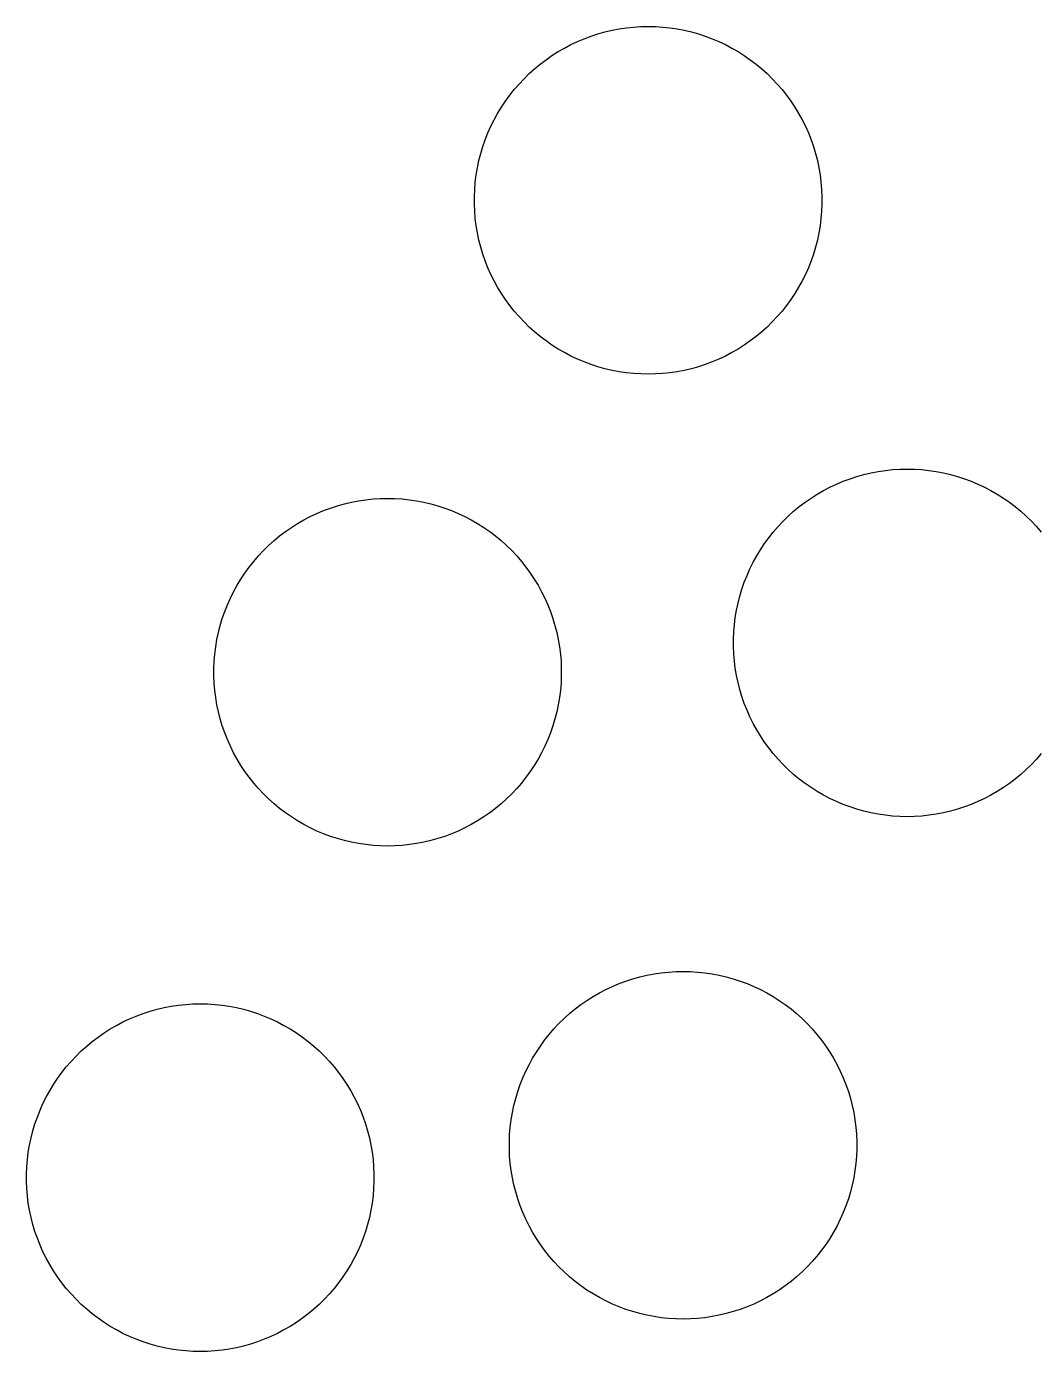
# Model space of a CAD drawing. Header units: metres. Extents: x -102 to 102, y -50 to 50.
# Drawn here: x -85.5 to -76.2, y 7.58 to 19.78 of the extents above; entities that cross this region are included whole.
import ezdxf

# ---------------------------------------------------------------- set-up
doc = ezdxf.new("R2010")
doc.units = ezdxf.units.M

msp = doc.modelspace()

# ---------------------------------------------------------------- linework, layer by layer
for p, q in [((-80.0474, 19.7567), (-79.9811, 19.7665)), ((-79.9811, 19.7665), (-79.9145, 19.7735)), ((-79.9145, 19.7735), (-79.8476, 19.7777)), ((-79.8476, 19.7777), (-79.7806, 19.7791)), ((-79.7806, 19.7791), (-79.7136, 19.7777)), ((-79.7136, 19.7777), (-79.6467, 19.7735)), ((-79.6467, 19.7735), (-79.58, 19.7665)), ((-79.58, 19.7665), (-79.5137, 19.7567)), ((-80.492, 19.6122), (-80.4314, 19.6408)), ((-80.4314, 19.6408), (-80.3696, 19.6667)), ((-80.3696, 19.6667), (-80.3067, 19.6901)), ((-80.3067, 19.6901), (-80.243, 19.7108)), ((-80.243, 19.7108), (-80.1785, 19.7288)), ((-80.1785, 19.7288), (-80.1132, 19.7441)), ((-80.1132, 19.7441), (-80.0474, 19.7567)), ((-79.5137, 19.7567), (-79.4479, 19.7441)), ((-79.4479, 19.7441), (-79.3827, 19.7288)), ((-79.3827, 19.7288), (-79.3181, 19.7108)), ((-79.3181, 19.7108), (-79.2544, 19.6901)), ((-79.2544, 19.6901), (-79.1916, 19.6667)), ((-79.1916, 19.6667), (-79.1298, 19.6408)), ((-79.1298, 19.6408), (-79.0692, 19.6122)), ((-80.666, 19.5118), (-80.6094, 19.5477)), ((-80.6094, 19.5477), (-80.5514, 19.5812)), ((-80.5514, 19.5812), (-80.492, 19.6122)), ((-79.0692, 19.6122), (-79.0098, 19.5812)), ((-79.0098, 19.5812), (-78.9517, 19.5477)), ((-78.9517, 19.5477), (-78.8951, 19.5118)), ((-80.826, 19.3903), (-80.7744, 19.433)), ((-80.7744, 19.433), (-80.721, 19.4735)), ((-80.721, 19.4735), (-80.666, 19.5118)), ((-78.8951, 19.5118), (-78.8401, 19.4735)), ((-78.8401, 19.4735), (-78.7867, 19.433)), ((-78.7867, 19.433), (-78.7351, 19.3903)), ((-80.9696, 19.2497), (-80.9237, 19.2986)), ((-80.9237, 19.2986), (-80.8758, 19.3454)), ((-80.8758, 19.3454), (-80.826, 19.3903)), ((-78.7351, 19.3903), (-78.6853, 19.3454)), ((-78.6853, 19.3454), (-78.6374, 19.2986)), ((-78.6374, 19.2986), (-78.5915, 19.2497)), ((-81.055, 19.1465), (-81.0134, 19.199)), ((-81.0134, 19.199), (-80.9696, 19.2497)), ((-78.5915, 19.2497), (-78.5477, 19.199)), ((-78.5477, 19.199), (-78.5061, 19.1465)), ((-81.1662, 18.9791), (-81.1315, 19.0364)), ((-81.1315, 19.0364), (-81.0944, 19.0922)), ((-81.0944, 19.0922), (-81.055, 19.1465)), ((-78.5061, 19.1465), (-78.4667, 19.0922)), ((-78.4667, 19.0922), (-78.4296, 19.0364)), ((-78.4296, 19.0364), (-78.3949, 18.9791)), ((-81.2283, 18.8603), (-81.1985, 18.9204)), ((-81.1985, 18.9204), (-81.1662, 18.9791)), ((-78.3949, 18.9791), (-78.3626, 18.9204)), ((-78.3626, 18.9204), (-78.3328, 18.8603)), ((-81.2802, 18.7368), (-81.2556, 18.7991)), ((-81.2556, 18.7991), (-81.2283, 18.8603)), ((-78.3328, 18.8603), (-78.3056, 18.7991)), ((-78.3056, 18.7991), (-78.2809, 18.7368)), ((-81.3216, 18.6094), (-81.3023, 18.6735)), ((-81.3023, 18.6735), (-81.2802, 18.7368)), ((-78.2809, 18.7368), (-78.2589, 18.6735)), ((-78.2589, 18.6735), (-78.2395, 18.6094)), ((-81.3522, 18.4789), (-81.3383, 18.5444)), ((-81.3383, 18.5444), (-81.3216, 18.6094)), ((-78.2395, 18.6094), (-78.2228, 18.5444)), ((-78.2228, 18.5444), (-78.2089, 18.4789)), ((-81.3634, 18.4128), (-81.3522, 18.4789)), ((-78.2089, 18.4789), (-78.1977, 18.4128)), ((-81.3774, 18.2796), (-81.3718, 18.3463)), ((-81.3718, 18.3463), (-81.3634, 18.4128)), ((-78.1977, 18.4128), (-78.1893, 18.3463)), ((-78.1893, 18.3463), (-78.1837, 18.2796)), ((-81.3802, 18.2126), (-81.3774, 18.2796)), ((-81.3802, 18.1456), (-81.3802, 18.2126)), ((-78.1837, 18.2796), (-78.1809, 18.2126)), ((-78.1809, 18.2126), (-78.1809, 18.1456)), ((-81.3774, 18.0786), (-81.3802, 18.1456)), ((-81.3718, 18.0118), (-81.3774, 18.0786)), ((-78.1837, 18.0786), (-78.1893, 18.0118)), ((-78.1809, 18.1456), (-78.1837, 18.0786)), ((-81.3634, 17.9454), (-81.3718, 18.0118)), ((-81.3522, 17.8793), (-81.3634, 17.9454)), ((-78.1977, 17.9454), (-78.2089, 17.8793)), ((-78.1893, 18.0118), (-78.1977, 17.9454)), ((-81.3383, 17.8137), (-81.3522, 17.8793)), ((-81.3216, 17.7488), (-81.3383, 17.8137)), ((-78.2228, 17.8137), (-78.2395, 17.7488)), ((-78.2089, 17.8793), (-78.2228, 17.8137)), ((-81.3023, 17.6847), (-81.3216, 17.7488)), ((-81.2802, 17.6214), (-81.3023, 17.6847)), ((-78.2589, 17.6847), (-78.2809, 17.6214)), ((-78.2395, 17.7488), (-78.2589, 17.6847)), ((-81.2556, 17.5591), (-81.2802, 17.6214)), ((-78.2809, 17.6214), (-78.3056, 17.5591)), ((-81.2283, 17.4978), (-81.2556, 17.5591)), ((-81.1985, 17.4378), (-81.2283, 17.4978)), ((-78.3328, 17.4978), (-78.3626, 17.4378)), ((-78.3056, 17.5591), (-78.3328, 17.4978)), ((-81.1662, 17.3791), (-81.1985, 17.4378)), ((-81.1315, 17.3218), (-81.1662, 17.3791)), ((-81.0944, 17.2659), (-81.1315, 17.3218)), ((-78.4296, 17.3218), (-78.4667, 17.2659)), ((-78.3949, 17.3791), (-78.4296, 17.3218)), ((-78.3626, 17.4378), (-78.3949, 17.3791)), ((-81.055, 17.2117), (-81.0944, 17.2659)), ((-81.0134, 17.1592), (-81.055, 17.2117)), ((-78.5061, 17.2117), (-78.5477, 17.1592)), ((-78.4667, 17.2659), (-78.5061, 17.2117)), ((-80.9696, 17.1085), (-81.0134, 17.1592)), ((-80.9237, 17.0596), (-80.9696, 17.1085)), ((-78.5915, 17.1085), (-78.6374, 17.0596)), ((-78.5477, 17.1592), (-78.5915, 17.1085)), ((-80.8758, 17.0127), (-80.9237, 17.0596)), ((-80.826, 16.9679), (-80.8758, 17.0127)), ((-80.7744, 16.9252), (-80.826, 16.9679)), ((-78.7351, 16.9679), (-78.7867, 16.9252)), ((-78.6853, 17.0127), (-78.7351, 16.9679)), ((-78.6374, 17.0596), (-78.6853, 17.0127)), ((-80.721, 16.8847), (-80.7744, 16.9252)), ((-80.666, 16.8464), (-80.721, 16.8847)), ((-80.6094, 16.8105), (-80.666, 16.8464)), ((-78.8951, 16.8464), (-78.9517, 16.8105)), ((-78.8401, 16.8847), (-78.8951, 16.8464)), ((-78.7867, 16.9252), (-78.8401, 16.8847)), ((-80.5514, 16.777), (-80.6094, 16.8105)), ((-80.492, 16.746), (-80.5514, 16.777)), ((-80.4314, 16.7174), (-80.492, 16.746)), ((-80.3696, 16.6915), (-80.4314, 16.7174)), ((-79.1298, 16.7174), (-79.1916, 16.6915)), ((-79.0692, 16.746), (-79.1298, 16.7174)), ((-79.0098, 16.777), (-79.0692, 16.746)), ((-78.9517, 16.8105), (-79.0098, 16.777)), ((-80.3067, 16.6681), (-80.3696, 16.6915)), ((-80.243, 16.6474), (-80.3067, 16.6681)), ((-80.1785, 16.6294), (-80.243, 16.6474)), ((-80.1132, 16.6141), (-80.1785, 16.6294)), ((-80.0474, 16.6015), (-80.1132, 16.6141)), ((-79.9811, 16.5917), (-80.0474, 16.6015)), ((-79.9145, 16.5847), (-79.9811, 16.5917)), ((-79.58, 16.5917), (-79.6467, 16.5847)), ((-79.5137, 16.6015), (-79.58, 16.5917)), ((-79.4479, 16.6141), (-79.5137, 16.6015)), ((-79.3827, 16.6294), (-79.4479, 16.6141)), ((-79.3181, 16.6474), (-79.3827, 16.6294)), ((-79.2544, 16.6681), (-79.3181, 16.6474)), ((-79.1916, 16.6915), (-79.2544, 16.6681)), ((-79.8476, 16.5805), (-79.9145, 16.5847)), ((-79.7806, 16.5791), (-79.8476, 16.5805)), ((-79.7136, 16.5805), (-79.7806, 16.5791)), ((-79.6467, 16.5847), (-79.7136, 16.5805)), ((-77.9844, 15.5935), (-77.9216, 15.6169)), ((-77.9216, 15.6169), (-77.8578, 15.6376)), ((-77.8578, 15.6376), (-77.7933, 15.6556)), ((-77.7933, 15.6556), (-77.7281, 15.6709)), ((-77.7281, 15.6709), (-77.6622, 15.6835)), ((-77.6622, 15.6835), (-77.5959, 15.6933)), ((-77.5959, 15.6933), (-77.5293, 15.7003)), ((-77.5293, 15.7003), (-77.4624, 15.7045)), ((-77.4624, 15.7045), (-77.3954, 15.7059)), ((-77.3954, 15.7059), (-77.3284, 15.7045)), ((-77.3284, 15.7045), (-77.2615, 15.7003)), ((-77.2615, 15.7003), (-77.1949, 15.6933)), ((-77.1949, 15.6933), (-77.1286, 15.6835)), ((-77.1286, 15.6835), (-77.0627, 15.6709)), ((-77.0627, 15.6709), (-76.9975, 15.6556)), ((-76.9975, 15.6556), (-76.9329, 15.6376)), ((-76.9329, 15.6376), (-76.8692, 15.6169)), ((-76.8692, 15.6169), (-76.8064, 15.5935)), ((-78.2242, 15.4745), (-78.1662, 15.508)), ((-78.1662, 15.508), (-78.1068, 15.539)), ((-78.1068, 15.539), (-78.0462, 15.5676)), ((-78.0462, 15.5676), (-77.9844, 15.5935)), ((-76.8064, 15.5935), (-76.7446, 15.5676)), ((-76.7446, 15.5676), (-76.684, 15.539)), ((-76.684, 15.539), (-76.6246, 15.508)), ((-76.6246, 15.508), (-76.5666, 15.4745)), ((-82.7059, 15.3466), (-82.6422, 15.3673)), ((-82.6422, 15.3673), (-82.5776, 15.3853)), ((-82.5776, 15.3853), (-82.5124, 15.4006)), ((-82.5124, 15.4006), (-82.4466, 15.4132)), ((-82.4466, 15.4132), (-82.3803, 15.4229)), ((-82.3803, 15.4229), (-82.3136, 15.43)), ((-82.3136, 15.43), (-82.2467, 15.4342)), ((-82.2467, 15.4342), (-82.1797, 15.4356)), ((-82.1797, 15.4356), (-82.1127, 15.4342)), ((-82.1127, 15.4342), (-82.0459, 15.43)), ((-82.0459, 15.43), (-81.9792, 15.4229)), ((-81.9792, 15.4229), (-81.9129, 15.4132)), ((-81.9129, 15.4132), (-81.8471, 15.4006)), ((-81.8471, 15.4006), (-81.7818, 15.3853)), ((-81.7818, 15.3853), (-81.7173, 15.3673)), ((-81.7173, 15.3673), (-81.6535, 15.3466)), ((-78.3892, 15.3598), (-78.3358, 15.4003)), ((-78.3358, 15.4003), (-78.2808, 15.4386)), ((-78.2808, 15.4386), (-78.2242, 15.4745)), ((-76.5666, 15.4745), (-76.51, 15.4386)), ((-76.51, 15.4386), (-76.4549, 15.4003)), ((-76.4549, 15.4003), (-76.4016, 15.3598)), ((-82.9505, 15.2377), (-82.8912, 15.2687)), ((-82.8912, 15.2687), (-82.8305, 15.2972)), ((-82.8305, 15.2972), (-82.7687, 15.3232)), ((-82.7687, 15.3232), (-82.7059, 15.3466)), ((-81.6535, 15.3466), (-81.5907, 15.3232)), ((-81.5907, 15.3232), (-81.529, 15.2972)), ((-81.529, 15.2972), (-81.4683, 15.2687)), ((-81.4683, 15.2687), (-81.4089, 15.2377)), ((-78.5385, 15.2253), (-78.4907, 15.2722)), ((-78.4907, 15.2722), (-78.4409, 15.3171)), ((-78.4409, 15.3171), (-78.3892, 15.3598)), ((-76.4016, 15.3598), (-76.3499, 15.3171)), ((-76.3499, 15.3171), (-76.3001, 15.2722)), ((-76.3001, 15.2722), (-76.2522, 15.2253)), ((-83.1736, 15.0895), (-83.1202, 15.13)), ((-83.1202, 15.13), (-83.0652, 15.1682)), ((-83.0652, 15.1682), (-83.0086, 15.2041)), ((-83.0086, 15.2041), (-82.9505, 15.2377)), ((-81.4089, 15.2377), (-81.3509, 15.2041)), ((-81.3509, 15.2041), (-81.2943, 15.1682)), ((-81.2943, 15.1682), (-81.2393, 15.13)), ((-81.2393, 15.13), (-81.1859, 15.0895)), ((-78.6698, 15.0732), (-78.6282, 15.1258)), ((-78.6282, 15.1258), (-78.5844, 15.1765)), ((-78.5844, 15.1765), (-78.5385, 15.2253)), ((-76.2522, 15.2253), (-76.2064, 15.1765)), ((-76.2064, 15.1765), (-76.1626, 15.1258)), ((-83.3229, 14.955), (-83.275, 15.0019)), ((-83.275, 15.0019), (-83.2252, 15.0468)), ((-83.2252, 15.0468), (-83.1736, 15.0895)), ((-81.1859, 15.0895), (-81.1343, 15.0468)), ((-81.1343, 15.0468), (-81.0845, 15.0019)), ((-81.0845, 15.0019), (-81.0366, 14.955)), ((-78.7463, 14.9632), (-78.7092, 15.019)), ((-78.7092, 15.019), (-78.6698, 15.0732)), ((-83.4126, 14.8554), (-83.3688, 14.9062)), ((-83.3688, 14.9062), (-83.3229, 14.955)), ((-81.0366, 14.955), (-80.9907, 14.9062)), ((-80.9907, 14.9062), (-80.9469, 14.8554)), ((-78.8133, 14.8472), (-78.781, 14.9059)), ((-78.781, 14.9059), (-78.7463, 14.9632)), ((-83.4936, 14.7487), (-83.4542, 14.8029)), ((-83.4542, 14.8029), (-83.4126, 14.8554)), ((-80.9469, 14.8554), (-80.9053, 14.8029)), ((-80.9053, 14.8029), (-80.8659, 14.7487)), ((-78.8704, 14.7259), (-78.8431, 14.7871)), ((-78.8431, 14.7871), (-78.8133, 14.8472)), ((-83.5977, 14.5768), (-83.5654, 14.6356)), ((-83.5654, 14.6356), (-83.5307, 14.6929)), ((-83.5307, 14.6929), (-83.4936, 14.7487)), ((-80.8659, 14.7487), (-80.8288, 14.6929)), ((-80.8288, 14.6929), (-80.7941, 14.6356)), ((-80.7941, 14.6356), (-80.7618, 14.5768)), ((-78.9171, 14.6003), (-78.8951, 14.6636)), ((-78.8951, 14.6636), (-78.8704, 14.7259)), ((-83.6547, 14.4556), (-83.6275, 14.5168)), ((-83.6275, 14.5168), (-83.5977, 14.5768)), ((-80.7618, 14.5768), (-80.732, 14.5168)), ((-80.732, 14.5168), (-80.7048, 14.4556)), ((-78.9531, 14.4712), (-78.9365, 14.5361)), ((-78.9365, 14.5361), (-78.9171, 14.6003)), ((-83.7014, 14.33), (-83.6794, 14.3933)), ((-83.6794, 14.3933), (-83.6547, 14.4556)), ((-80.7048, 14.4556), (-80.6801, 14.3933)), ((-80.6801, 14.3933), (-80.6581, 14.33)), ((-78.9782, 14.3396), (-78.9671, 14.4057)), ((-78.9671, 14.4057), (-78.9531, 14.4712)), ((-83.7208, 14.2658), (-83.7014, 14.33)), ((-80.6581, 14.33), (-80.6387, 14.2658)), ((-78.9922, 14.2063), (-78.9866, 14.2731)), ((-78.9866, 14.2731), (-78.9782, 14.3396)), ((-83.7514, 14.1354), (-83.7375, 14.2009)), ((-83.7375, 14.2009), (-83.7208, 14.2658)), ((-80.6387, 14.2658), (-80.622, 14.2009)), ((-80.622, 14.2009), (-80.6081, 14.1354)), ((-78.995, 14.1394), (-78.9922, 14.2063)), ((-83.771, 14.0028), (-83.7626, 14.0693)), ((-83.7626, 14.0693), (-83.7514, 14.1354)), ((-80.6081, 14.1354), (-80.5969, 14.0693)), ((-80.5969, 14.0693), (-80.5885, 14.0028)), ((-78.995, 14.0724), (-78.995, 14.1394)), ((-78.9922, 14.0054), (-78.995, 14.0724)), ((-83.7794, 13.8691), (-83.7766, 13.936)), ((-83.7766, 13.936), (-83.771, 14.0028)), ((-80.5885, 14.0028), (-80.5829, 13.936)), ((-80.5829, 13.936), (-80.5801, 13.8691)), ((-78.9866, 13.9386), (-78.9922, 14.0054)), ((-78.9782, 13.8721), (-78.9866, 13.9386)), ((-83.7794, 13.8021), (-83.7794, 13.8691)), ((-83.7766, 13.7351), (-83.7794, 13.8021)), ((-80.5801, 13.8021), (-80.5829, 13.7351)), ((-80.5801, 13.8691), (-80.5801, 13.8021)), ((-78.9671, 13.8061), (-78.9782, 13.8721)), ((-78.9531, 13.7405), (-78.9671, 13.8061)), ((-83.771, 13.6683), (-83.7766, 13.7351)), ((-83.7626, 13.6018), (-83.771, 13.6683)), ((-80.5885, 13.6683), (-80.5969, 13.6018)), ((-80.5829, 13.7351), (-80.5885, 13.6683)), ((-78.9365, 13.6756), (-78.9531, 13.7405)), ((-78.9171, 13.6115), (-78.9365, 13.6756)), ((-83.7514, 13.5358), (-83.7626, 13.6018)), ((-80.5969, 13.6018), (-80.6081, 13.5358)), ((-78.8951, 13.5482), (-78.9171, 13.6115)), ((-78.8704, 13.4859), (-78.8951, 13.5482)), ((-83.7375, 13.4702), (-83.7514, 13.5358)), ((-83.7208, 13.4053), (-83.7375, 13.4702)), ((-80.622, 13.4702), (-80.6387, 13.4053)), ((-80.6081, 13.5358), (-80.622, 13.4702)), ((-78.8431, 13.4246), (-78.8704, 13.4859)), ((-78.8133, 13.3646), (-78.8431, 13.4246)), ((-83.7014, 13.3411), (-83.7208, 13.4053)), ((-83.6794, 13.2778), (-83.7014, 13.3411)), ((-80.6581, 13.3411), (-80.6801, 13.2778)), ((-80.6387, 13.4053), (-80.6581, 13.3411)), ((-78.781, 13.3059), (-78.8133, 13.3646)), ((-78.7463, 13.2486), (-78.781, 13.3059)), ((-83.6547, 13.2155), (-83.6794, 13.2778)), ((-83.6275, 13.1543), (-83.6547, 13.2155)), ((-80.7048, 13.2155), (-80.732, 13.1543)), ((-80.6801, 13.2778), (-80.7048, 13.2155)), ((-78.7092, 13.1927), (-78.7463, 13.2486)), ((-78.6698, 13.1385), (-78.7092, 13.1927)), ((-83.5977, 13.0943), (-83.6275, 13.1543)), ((-83.5654, 13.0356), (-83.5977, 13.0943)), ((-80.7618, 13.0943), (-80.7941, 13.0356)), ((-80.732, 13.1543), (-80.7618, 13.0943)), ((-78.6282, 13.086), (-78.6698, 13.1385)), ((-78.5844, 13.0353), (-78.6282, 13.086)), ((-76.1626, 13.086), (-76.2064, 13.0353)), ((-83.5307, 12.9782), (-83.5654, 13.0356)), ((-83.4936, 12.9224), (-83.5307, 12.9782)), ((-80.8288, 12.9782), (-80.8659, 12.9224)), ((-80.7941, 13.0356), (-80.8288, 12.9782)), ((-78.5385, 12.9864), (-78.5844, 13.0353)), ((-78.4907, 12.9395), (-78.5385, 12.9864)), ((-78.4409, 12.8947), (-78.4907, 12.9395)), ((-76.3001, 12.9395), (-76.3499, 12.8947)), ((-76.2522, 12.9864), (-76.3001, 12.9395)), ((-76.2064, 13.0353), (-76.2522, 12.9864)), ((-83.4542, 12.8682), (-83.4936, 12.9224)), ((-83.4126, 12.8157), (-83.4542, 12.8682)), ((-83.3688, 12.765), (-83.4126, 12.8157)), ((-80.9469, 12.8157), (-80.9907, 12.765)), ((-80.9053, 12.8682), (-80.9469, 12.8157)), ((-80.8659, 12.9224), (-80.9053, 12.8682)), ((-78.3892, 12.852), (-78.4409, 12.8947)), ((-78.3358, 12.8114), (-78.3892, 12.852)), ((-78.2808, 12.7732), (-78.3358, 12.8114)), ((-76.4549, 12.8114), (-76.51, 12.7732)), ((-76.4016, 12.852), (-76.4549, 12.8114)), ((-76.3499, 12.8947), (-76.4016, 12.852)), ((-83.3229, 12.7161), (-83.3688, 12.765)), ((-83.275, 12.6692), (-83.3229, 12.7161)), ((-81.0366, 12.7161), (-81.0845, 12.6692)), ((-80.9907, 12.765), (-81.0366, 12.7161)), ((-78.2242, 12.7373), (-78.2808, 12.7732)), ((-78.1662, 12.7038), (-78.2242, 12.7373)), ((-78.1068, 12.6727), (-78.1662, 12.7038)), ((-76.6246, 12.7038), (-76.684, 12.6727)), ((-76.5666, 12.7373), (-76.6246, 12.7038)), ((-76.51, 12.7732), (-76.5666, 12.7373)), ((-83.2252, 12.6244), (-83.275, 12.6692)), ((-83.1736, 12.5816), (-83.2252, 12.6244)), ((-83.1202, 12.5411), (-83.1736, 12.5816)), ((-81.1859, 12.5816), (-81.2393, 12.5411)), ((-81.1343, 12.6244), (-81.1859, 12.5816)), ((-81.0845, 12.6692), (-81.1343, 12.6244)), ((-78.0462, 12.6442), (-78.1068, 12.6727)), ((-77.9844, 12.6182), (-78.0462, 12.6442)), ((-77.9216, 12.5949), (-77.9844, 12.6182)), ((-77.8578, 12.5742), (-77.9216, 12.5949)), ((-77.7933, 12.5562), (-77.8578, 12.5742)), ((-76.9329, 12.5742), (-76.9975, 12.5562)), ((-76.8692, 12.5949), (-76.9329, 12.5742)), ((-76.8064, 12.6182), (-76.8692, 12.5949)), ((-76.7446, 12.6442), (-76.8064, 12.6182)), ((-76.684, 12.6727), (-76.7446, 12.6442)), ((-83.0652, 12.5029), (-83.1202, 12.5411)), ((-83.0086, 12.467), (-83.0652, 12.5029)), ((-82.9505, 12.4335), (-83.0086, 12.467)), ((-81.3509, 12.467), (-81.4089, 12.4335)), ((-81.2943, 12.5029), (-81.3509, 12.467)), ((-81.2393, 12.5411), (-81.2943, 12.5029)), ((-77.7281, 12.5408), (-77.7933, 12.5562)), ((-77.6622, 12.5283), (-77.7281, 12.5408)), ((-77.5959, 12.5185), (-77.6622, 12.5283)), ((-77.5293, 12.5115), (-77.5959, 12.5185)), ((-77.4624, 12.5073), (-77.5293, 12.5115)), ((-77.3954, 12.5059), (-77.4624, 12.5073)), ((-77.3284, 12.5073), (-77.3954, 12.5059)), ((-77.2615, 12.5115), (-77.3284, 12.5073)), ((-77.1949, 12.5185), (-77.2615, 12.5115)), ((-77.1286, 12.5283), (-77.1949, 12.5185)), ((-77.0627, 12.5408), (-77.1286, 12.5283)), ((-76.9975, 12.5562), (-77.0627, 12.5408)), ((-82.8912, 12.4024), (-82.9505, 12.4335)), ((-82.8305, 12.3739), (-82.8912, 12.4024)), ((-82.7687, 12.3479), (-82.8305, 12.3739)), ((-82.7059, 12.3246), (-82.7687, 12.3479)), ((-82.6422, 12.3038), (-82.7059, 12.3246)), ((-81.6535, 12.3246), (-81.7173, 12.3038)), ((-81.5907, 12.3479), (-81.6535, 12.3246)), ((-81.529, 12.3739), (-81.5907, 12.3479)), ((-81.4683, 12.4024), (-81.529, 12.3739)), ((-81.4089, 12.4335), (-81.4683, 12.4024)), ((-82.5776, 12.2858), (-82.6422, 12.3038)), ((-82.5124, 12.2705), (-82.5776, 12.2858)), ((-82.4466, 12.258), (-82.5124, 12.2705)), ((-82.3803, 12.2482), (-82.4466, 12.258)), ((-82.3136, 12.2412), (-82.3803, 12.2482)), ((-82.2467, 12.237), (-82.3136, 12.2412)), ((-82.1797, 12.2356), (-82.2467, 12.237)), ((-82.1127, 12.237), (-82.1797, 12.2356)), ((-82.0459, 12.2412), (-82.1127, 12.237)), ((-81.9792, 12.2482), (-82.0459, 12.2412)), ((-81.9129, 12.258), (-81.9792, 12.2482)), ((-81.8471, 12.2705), (-81.9129, 12.258)), ((-81.7818, 12.2858), (-81.8471, 12.2705)), ((-81.7173, 12.3038), (-81.7818, 12.2858)), ((-80.048, 10.9694), (-79.9852, 10.9927)), ((-79.9852, 10.9927), (-79.9215, 11.0134)), ((-79.9215, 11.0134), (-79.8569, 11.0314)), ((-79.8569, 11.0314), (-79.7917, 11.0468)), ((-79.7917, 11.0468), (-79.7259, 11.0593)), ((-79.7259, 11.0593), (-79.6596, 11.0691)), ((-79.6596, 11.0691), (-79.5929, 11.0761)), ((-79.5929, 11.0761), (-79.526, 11.0803)), ((-79.526, 11.0803), (-79.459, 11.0817)), ((-79.459, 11.0817), (-79.392, 11.0803)), ((-79.392, 11.0803), (-79.3252, 11.0761)), ((-79.3252, 11.0761), (-79.2585, 11.0691)), ((-79.2585, 11.0691), (-79.1922, 11.0593)), ((-79.1922, 11.0593), (-79.1264, 11.0468)), ((-79.1264, 11.0468), (-79.0611, 11.0314)), ((-79.0611, 11.0314), (-78.9966, 11.0134)), ((-78.9966, 11.0134), (-78.9329, 10.9927)), ((-78.9329, 10.9927), (-78.87, 10.9694)), ((-80.2879, 10.8503), (-80.2298, 10.8838)), ((-80.2298, 10.8838), (-80.1705, 10.9149)), ((-80.1705, 10.9149), (-80.1098, 10.9434)), ((-80.1098, 10.9434), (-80.048, 10.9694)), ((-78.87, 10.9694), (-78.8083, 10.9434)), ((-78.8083, 10.9434), (-78.7476, 10.9149)), ((-78.7476, 10.9149), (-78.6882, 10.8838)), ((-78.6882, 10.8838), (-78.6302, 10.8503)), ((-84.3672, 10.7147), (-84.3026, 10.7327)), ((-84.3026, 10.7327), (-84.2374, 10.748)), ((-84.2374, 10.748), (-84.1716, 10.7606)), ((-84.1716, 10.7606), (-84.1053, 10.7704)), ((-84.1053, 10.7704), (-84.0386, 10.7774)), ((-84.0386, 10.7774), (-83.9717, 10.7816)), ((-83.9717, 10.7816), (-83.9047, 10.783)), ((-83.9047, 10.783), (-83.8377, 10.7816)), ((-83.8377, 10.7816), (-83.7709, 10.7774)), ((-83.7709, 10.7774), (-83.7042, 10.7704)), ((-83.7042, 10.7704), (-83.6379, 10.7606)), ((-83.6379, 10.7606), (-83.5721, 10.748)), ((-83.5721, 10.748), (-83.5068, 10.7327)), ((-83.5068, 10.7327), (-83.4423, 10.7147)), ((-80.5045, 10.6929), (-80.4529, 10.7356)), ((-80.4529, 10.7356), (-80.3995, 10.7761)), ((-80.3995, 10.7761), (-80.3445, 10.8144)), ((-80.3445, 10.8144), (-80.2879, 10.8503)), ((-78.6302, 10.8503), (-78.5736, 10.8144)), ((-78.5736, 10.8144), (-78.5186, 10.7761)), ((-78.5186, 10.7761), (-78.4652, 10.7356)), ((-78.4652, 10.7356), (-78.4136, 10.6929)), ((-84.6755, 10.5851), (-84.6161, 10.6161)), ((-84.6161, 10.6161), (-84.5555, 10.6447)), ((-84.5555, 10.6447), (-84.4937, 10.6706)), ((-84.4937, 10.6706), (-84.4309, 10.694)), ((-84.4309, 10.694), (-84.3672, 10.7147)), ((-83.4423, 10.7147), (-83.3786, 10.694)), ((-83.3786, 10.694), (-83.3157, 10.6706)), ((-83.3157, 10.6706), (-83.254, 10.6447)), ((-83.254, 10.6447), (-83.1933, 10.6161)), ((-83.1933, 10.6161), (-83.1339, 10.5851)), ((-80.6022, 10.6012), (-80.5543, 10.6481)), ((-80.5543, 10.6481), (-80.5045, 10.6929)), ((-78.4136, 10.6929), (-78.3638, 10.6481)), ((-78.3638, 10.6481), (-78.3159, 10.6012)), ((-84.8452, 10.4774), (-84.7902, 10.5157)), ((-84.7902, 10.5157), (-84.7336, 10.5516)), ((-84.7336, 10.5516), (-84.6755, 10.5851)), ((-83.1339, 10.5851), (-83.0759, 10.5516)), ((-83.0759, 10.5516), (-83.0193, 10.5157)), ((-83.0193, 10.5157), (-82.9643, 10.4774)), ((-80.7335, 10.4491), (-80.6919, 10.5016)), ((-80.6919, 10.5016), (-80.6481, 10.5523)), ((-80.6481, 10.5523), (-80.6022, 10.6012)), ((-78.3159, 10.6012), (-78.27, 10.5523)), ((-78.27, 10.5523), (-78.2262, 10.5016)), ((-78.2262, 10.5016), (-78.1846, 10.4491)), ((-85, 10.3493), (-84.9502, 10.3942)), ((-84.9502, 10.3942), (-84.8986, 10.4369)), ((-84.8986, 10.4369), (-84.8452, 10.4774)), ((-82.9643, 10.4774), (-82.9109, 10.4369)), ((-82.9109, 10.4369), (-82.8593, 10.3942)), ((-82.8593, 10.3942), (-82.8095, 10.3493)), ((-80.81, 10.339), (-80.7729, 10.3949)), ((-80.7729, 10.3949), (-80.7335, 10.4491)), ((-78.1846, 10.4491), (-78.1452, 10.3949)), ((-78.1452, 10.3949), (-78.1081, 10.339)), ((-85.1376, 10.2029), (-85.0938, 10.2536)), ((-85.0938, 10.2536), (-85.0479, 10.3024)), ((-85.0479, 10.3024), (-85, 10.3493)), ((-82.8095, 10.3493), (-82.7616, 10.3024)), ((-82.7616, 10.3024), (-82.7157, 10.2536)), ((-82.7157, 10.2536), (-82.6719, 10.2029)), ((-80.877, 10.223), (-80.8447, 10.2817)), ((-80.8447, 10.2817), (-80.81, 10.339)), ((-78.1081, 10.339), (-78.0734, 10.2817)), ((-78.0734, 10.2817), (-78.0411, 10.223)), ((-85.2186, 10.0961), (-85.1792, 10.1503)), ((-85.1792, 10.1503), (-85.1376, 10.2029)), ((-82.6719, 10.2029), (-82.6303, 10.1503)), ((-82.6303, 10.1503), (-82.5909, 10.0961)), ((-80.934, 10.1017), (-80.9068, 10.163)), ((-80.9068, 10.163), (-80.877, 10.223)), ((-78.0411, 10.223), (-78.0113, 10.163)), ((-78.0113, 10.163), (-77.9841, 10.1017)), ((-85.2904, 9.98297), (-85.2557, 10.0403)), ((-85.2557, 10.0403), (-85.2186, 10.0961)), ((-82.5909, 10.0961), (-82.5538, 10.0403)), ((-82.5538, 10.0403), (-82.5191, 9.98297)), ((-80.9807, 9.97614), (-80.9587, 10.0394)), ((-80.9587, 10.0394), (-80.934, 10.1017)), ((-77.9841, 10.1017), (-77.9594, 10.0394)), ((-77.9594, 10.0394), (-77.9373, 9.97614)), ((-85.3525, 9.86423), (-85.3227, 9.92426)), ((-85.3227, 9.92426), (-85.2904, 9.98297)), ((-82.5191, 9.98297), (-82.4868, 9.92426)), ((-82.4868, 9.92426), (-82.457, 9.86423)), ((-81.0168, 9.84708), (-81.0001, 9.91199)), ((-81.0001, 9.91199), (-80.9807, 9.97614)), ((-77.9373, 9.97614), (-77.918, 9.91199)), ((-77.918, 9.91199), (-77.9013, 9.84708)), ((-85.4044, 9.74069), (-85.3797, 9.80301)), ((-85.3797, 9.80301), (-85.3525, 9.86423)), ((-82.457, 9.86423), (-82.4298, 9.80301)), ((-82.4298, 9.80301), (-82.4051, 9.74069)), ((-81.0419, 9.71544), (-81.0307, 9.78152)), ((-81.0307, 9.78152), (-81.0168, 9.84708)), ((-77.9013, 9.84708), (-77.8874, 9.78152)), ((-77.8874, 9.78152), (-77.8762, 9.71544)), ((-85.4458, 9.61325), (-85.4264, 9.6774)), ((-85.4264, 9.6774), (-85.4044, 9.74069)), ((-82.4051, 9.74069), (-82.383, 9.6774)), ((-82.383, 9.6774), (-82.3637, 9.61325)), ((-81.0559, 9.58218), (-81.0503, 9.64896)), ((-81.0503, 9.64896), (-81.0419, 9.71544)), ((-77.8762, 9.71544), (-77.8678, 9.64896)), ((-77.8678, 9.64896), (-77.8622, 9.58218)), ((-85.4764, 9.48279), (-85.4625, 9.54834)), ((-85.4625, 9.54834), (-85.4458, 9.61325)), ((-82.3637, 9.61325), (-82.347, 9.54834)), ((-82.347, 9.54834), (-82.3331, 9.48279)), ((-81.0587, 9.51523), (-81.0559, 9.58218)), ((-81.0587, 9.44821), (-81.0587, 9.51523)), ((-77.8622, 9.58218), (-77.8594, 9.51523)), ((-77.8594, 9.51523), (-77.8594, 9.44821)), ((-85.496, 9.35022), (-85.4876, 9.4167)), ((-85.4876, 9.4167), (-85.4764, 9.48279)), ((-82.3331, 9.48279), (-82.3219, 9.4167)), ((-82.3219, 9.4167), (-82.3135, 9.35022)), ((-81.0559, 9.38126), (-81.0587, 9.44821)), ((-77.8594, 9.44821), (-77.8622, 9.38126)), ((-85.5044, 9.21649), (-85.5016, 9.28345)), ((-85.5016, 9.28345), (-85.496, 9.35022)), ((-82.3135, 9.35022), (-82.3079, 9.28345)), ((-82.3079, 9.28345), (-82.3051, 9.21649)), ((-81.0503, 9.31447), (-81.0559, 9.38126)), ((-81.0419, 9.24799), (-81.0503, 9.31447)), ((-77.8678, 9.31447), (-77.8762, 9.24799)), ((-77.8622, 9.38126), (-77.8678, 9.31447)), ((-85.5044, 9.14948), (-85.5044, 9.21649)), ((-85.5016, 9.08252), (-85.5044, 9.14948)), ((-82.3051, 9.14948), (-82.3079, 9.08252)), ((-82.3051, 9.21649), (-82.3051, 9.14948)), ((-81.0307, 9.1819), (-81.0419, 9.24799)), ((-81.0168, 9.11635), (-81.0307, 9.1819)), ((-77.8874, 9.1819), (-77.9013, 9.11635)), ((-77.8762, 9.24799), (-77.8874, 9.1819)), ((-85.496, 9.01573), (-85.5016, 9.08252)), ((-82.3079, 9.08252), (-82.3135, 9.01573)), ((-81.0001, 9.05144), (-81.0168, 9.11635)), ((-80.9807, 8.98729), (-81.0001, 9.05144)), ((-77.918, 9.05144), (-77.9373, 8.98729)), ((-77.9013, 9.11635), (-77.918, 9.05144)), ((-85.4876, 8.94925), (-85.496, 9.01573)), ((-85.4764, 8.88316), (-85.4876, 8.94925)), ((-82.3219, 8.94925), (-82.3331, 8.88316)), ((-82.3135, 9.01573), (-82.3219, 8.94925)), ((-80.9587, 8.924), (-80.9807, 8.98729)), ((-80.934, 8.86169), (-80.9587, 8.924)), ((-77.9594, 8.924), (-77.9841, 8.86169)), ((-77.9373, 8.98729), (-77.9594, 8.924)), ((-85.4625, 8.81761), (-85.4764, 8.88316)), ((-85.4458, 8.7527), (-85.4625, 8.81761)), ((-82.347, 8.81761), (-82.3637, 8.7527)), ((-82.3331, 8.88316), (-82.347, 8.81761)), ((-80.9068, 8.80046), (-80.934, 8.86169)), ((-80.877, 8.74043), (-80.9068, 8.80046)), ((-78.0113, 8.80046), (-78.0411, 8.74043)), ((-77.9841, 8.86169), (-78.0113, 8.80046)), ((-85.4264, 8.68855), (-85.4458, 8.7527)), ((-85.4044, 8.62526), (-85.4264, 8.68855)), ((-82.383, 8.68855), (-82.4051, 8.62526)), ((-82.3637, 8.7527), (-82.383, 8.68855)), ((-80.8447, 8.68172), (-80.877, 8.74043)), ((-80.81, 8.62439), (-80.8447, 8.68172)), ((-78.0734, 8.68172), (-78.1081, 8.62439)), ((-78.0411, 8.74043), (-78.0734, 8.68172)), ((-85.3797, 8.56296), (-85.4044, 8.62526)), ((-85.3525, 8.50172), (-85.3797, 8.56296)), ((-82.4298, 8.56296), (-82.457, 8.50172)), ((-82.4051, 8.62526), (-82.4298, 8.56296)), ((-80.7729, 8.56857), (-80.81, 8.62439)), ((-80.7335, 8.51436), (-80.7729, 8.56857)), ((-78.1452, 8.56857), (-78.1846, 8.51436)), ((-78.1081, 8.62439), (-78.1452, 8.56857)), ((-85.3227, 8.4417), (-85.3525, 8.50172)), ((-85.2904, 8.38298), (-85.3227, 8.4417)), ((-82.4868, 8.4417), (-82.5191, 8.38298)), ((-82.457, 8.50172), (-82.4868, 8.4417)), ((-80.6919, 8.46184), (-80.7335, 8.51436)), ((-80.6481, 8.4111), (-80.6919, 8.46184)), ((-78.2262, 8.46184), (-78.27, 8.4111)), ((-78.1846, 8.51436), (-78.2262, 8.46184)), ((-85.2557, 8.32565), (-85.2904, 8.38298)), ((-85.2186, 8.26984), (-85.2557, 8.32565)), ((-82.5538, 8.32565), (-82.5909, 8.26984)), ((-82.5191, 8.38298), (-82.5538, 8.32565)), ((-80.6022, 8.36226), (-80.6481, 8.4111)), ((-80.5543, 8.31537), (-80.6022, 8.36226)), ((-80.5045, 8.27052), (-80.5543, 8.31537)), ((-78.3638, 8.31537), (-78.4136, 8.27052)), ((-78.3159, 8.36226), (-78.3638, 8.31537)), ((-78.27, 8.4111), (-78.3159, 8.36226)), ((-85.1792, 8.21562), (-85.2186, 8.26984)), ((-85.1376, 8.1631), (-85.1792, 8.21562)), ((-82.6303, 8.21562), (-82.6719, 8.1631)), ((-82.5909, 8.26984), (-82.6303, 8.21562)), ((-80.4529, 8.2278), (-80.5045, 8.27052)), ((-80.3995, 8.18729), (-80.4529, 8.2278)), ((-80.3445, 8.14903), (-80.3995, 8.18729)), ((-78.5186, 8.18729), (-78.5736, 8.14903)), ((-78.4652, 8.2278), (-78.5186, 8.18729)), ((-78.4136, 8.27052), (-78.4652, 8.2278)), ((-85.0938, 8.11237), (-85.1376, 8.1631)), ((-85.0479, 8.06352), (-85.0938, 8.11237)), ((-85, 8.01663), (-85.0479, 8.06352)), ((-82.7616, 8.06352), (-82.8095, 8.01663)), ((-82.7157, 8.11237), (-82.7616, 8.06352)), ((-82.6719, 8.1631), (-82.7157, 8.11237)), ((-80.2879, 8.11313), (-80.3445, 8.14903)), ((-80.2298, 8.07962), (-80.2879, 8.11313)), ((-80.1705, 8.04857), (-80.2298, 8.07962)), ((-78.6882, 8.07962), (-78.7476, 8.04857)), ((-78.6302, 8.11313), (-78.6882, 8.07962)), ((-78.5736, 8.14903), (-78.6302, 8.11313)), ((-84.9502, 7.97179), (-85, 8.01663)), ((-84.8986, 7.92906), (-84.9502, 7.97179)), ((-84.8452, 7.88855), (-84.8986, 7.92906)), ((-82.9109, 7.92906), (-82.9643, 7.88855)), ((-82.8593, 7.97179), (-82.9109, 7.92906)), ((-82.8095, 8.01663), (-82.8593, 7.97179)), ((-80.1098, 8.02003), (-80.1705, 8.04857)), ((-80.048, 7.99406), (-80.1098, 8.02003)), ((-79.9852, 7.97072), (-80.048, 7.99406)), ((-79.9215, 7.95), (-79.9852, 7.97072)), ((-79.8569, 7.93198), (-79.9215, 7.95)), ((-79.7917, 7.91667), (-79.8569, 7.93198)), ((-79.0611, 7.93198), (-79.1264, 7.91667)), ((-78.9966, 7.95), (-79.0611, 7.93198)), ((-78.9329, 7.97072), (-78.9966, 7.95)), ((-78.87, 7.99406), (-78.9329, 7.97072)), ((-78.8083, 8.02003), (-78.87, 7.99406)), ((-78.7476, 8.04857), (-78.8083, 8.02003)), ((-84.7902, 7.8503), (-84.8452, 7.88855)), ((-84.7336, 7.81439), (-84.7902, 7.8503)), ((-84.6755, 7.78088), (-84.7336, 7.81439)), ((-83.0759, 7.81439), (-83.1339, 7.78088)), ((-83.0193, 7.8503), (-83.0759, 7.81439)), ((-82.9643, 7.88855), (-83.0193, 7.8503)), ((-79.7259, 7.90411), (-79.7917, 7.91667)), ((-79.6596, 7.89433), (-79.7259, 7.90411)), ((-79.5929, 7.88733), (-79.6596, 7.89433)), ((-79.526, 7.88312), (-79.5929, 7.88733)), ((-79.459, 7.88171), (-79.526, 7.88312)), ((-79.392, 7.88312), (-79.459, 7.88171)), ((-79.3252, 7.88733), (-79.392, 7.88312)), ((-79.2585, 7.89433), (-79.3252, 7.88733)), ((-79.1922, 7.90411), (-79.2585, 7.89433)), ((-79.1264, 7.91667), (-79.1922, 7.90411)), ((-84.6161, 7.74983), (-84.6755, 7.78088)), ((-84.5555, 7.7213), (-84.6161, 7.74983)), ((-84.4937, 7.69533), (-84.5555, 7.7213)), ((-84.4309, 7.67198), (-84.4937, 7.69533)), ((-83.3157, 7.69533), (-83.3786, 7.67198)), ((-83.254, 7.7213), (-83.3157, 7.69533)), ((-83.1933, 7.74983), (-83.254, 7.7213)), ((-83.1339, 7.78088), (-83.1933, 7.74983)), ((-84.3672, 7.65126), (-84.4309, 7.67198)), ((-84.3026, 7.63324), (-84.3672, 7.65126)), ((-84.2374, 7.61794), (-84.3026, 7.63324)), ((-84.1716, 7.60538), (-84.2374, 7.61794)), ((-84.1053, 7.5956), (-84.1716, 7.60538)), ((-84.0386, 7.58859), (-84.1053, 7.5956)), ((-83.9717, 7.58438), (-84.0386, 7.58859)), ((-83.9047, 7.58298), (-83.9717, 7.58438)), ((-83.8377, 7.58438), (-83.9047, 7.58298)), ((-83.7709, 7.58859), (-83.8377, 7.58438)), ((-83.7042, 7.5956), (-83.7709, 7.58859)), ((-83.6379, 7.60538), (-83.7042, 7.5956)), ((-83.5721, 7.61794), (-83.6379, 7.60538)), ((-83.5068, 7.63324), (-83.5721, 7.61794)), ((-83.4423, 7.65126), (-83.5068, 7.63324)), ((-83.3786, 7.67198), (-83.4423, 7.65126))]:
    msp.add_line(p, q)

doc.saveas('drawing.dxf')
